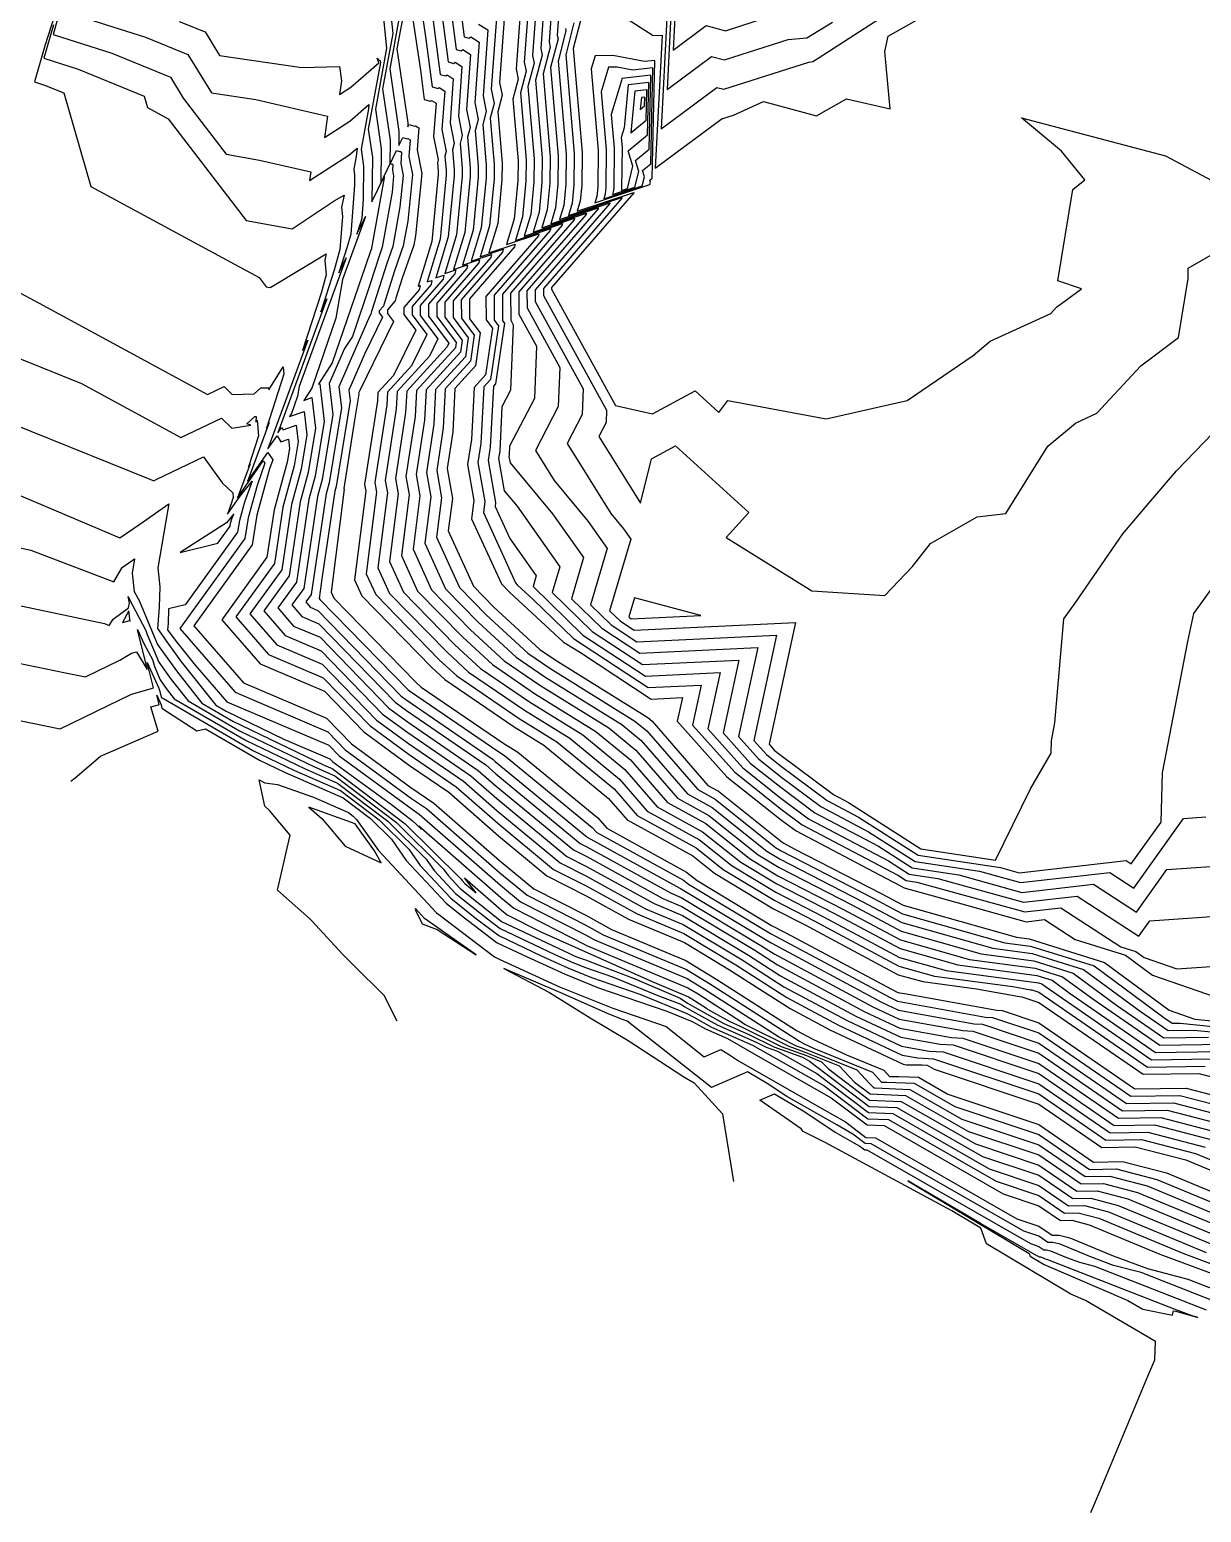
# Model space of a CAD drawing. Header units: millimetres. Extents: x 1157528 to 1158127, y 1280646 to 1281429.
# Drawn here: x 1157599.9 to 1157676.3, y 1280747.1 to 1280843.8 of the extents above; entities that cross this region are included whole.
import ezdxf

# ---------------------------------------------------------------- set-up
doc = ezdxf.new("R2010")
doc.units = ezdxf.units.MM
doc.layers.add('OCTUBRE', color=31, linetype='Continuous')

msp = doc.modelspace()

# ---------------------------------------------------------------- linework, layer by layer
at = {"layer": 'OCTUBRE', "flags": 128}
for points, elevation in [([(1157603.709, 1280851.636), (1157600.869, 1280842.79), (1157600.193, 1280840.439), (1157600.852, 1280840.23), (1157602.111, 1280839.717), (1157603.863, 1280833.615), (1157614.837, 1280827.676), (1157615.3, 1280827.073), (1157615.573, 1280827.023), (1157615.821, 1280827.188), (1157619.222, 1280829.212), (1157619.141, 1280828.802), (1157619.226, 1280827.847), (1157618.883, 1280826.65), (1157617.682, 1280822.909), (1157618.015, 1280823.589), (1157615.412, 1280816.49), (1157616.013, 1280817.354), (1157616.268, 1280816.964), (1157616.756, 1280817.131), (1157616.827, 1280816.516), (1157616.682, 1280815.623), (1157615.821, 1280812.518), (1157615.356, 1280809.428), (1157612.411, 1280805.347), (1157614.914, 1280802.469), (1157619.104, 1280800.679), (1157621.681, 1280798.03), (1157624.663, 1280795.843), (1157627.211, 1280794.093), (1157630.45, 1280791.26), (1157633.624, 1280788.639), (1157636.177, 1280787.34), (1157638.949, 1280785.815), (1157642.593, 1280784.288), (1157645.533, 1280782.517), (1157649.483, 1280779.982), (1157652.081, 1280778.59), (1157656.855, 1280776.358), (1157657.074, 1280776.318), (1157657.394, 1280776.3), (1157658.108, 1280776.302), (1157658.419, 1280776.289), (1157658.885, 1280776.023), (1157665.711, 1280773.751), (1157669.819, 1280770.921), (1157672.005, 1280770.957), (1157675.295, 1280770.1), (1157688.778, 1280764.51)], 464.5), ([(1157627.195, 1280851.237), (1157628.217, 1280843.376), (1157628.531, 1280843.292), (1157628.651, 1280843.381), (1157629.203, 1280843.033), (1157628.918, 1280839.086), (1157629.132, 1280837.989), (1157628.938, 1280837.243), (1157629.136, 1280834.933), (1157629.128, 1280834.2), (1157628.8, 1280830.763), (1157628.11, 1280828.473), (1157629.22, 1280828.842), (1157629.174, 1280828.625), (1157626.963, 1280826.076), (1157626.97, 1280825.094), (1157628.096, 1280823.593), (1157627.981, 1280822.802), (1157625.731, 1280820.338), (1157625.631, 1280818.364), (1157625.087, 1280814.826), (1157625.33, 1280813.433), (1157624.887, 1280809.942), (1157626.096, 1280807.296), (1157628.633, 1280804.698), (1157630.833, 1280802.667), (1157633.151, 1280801.088), (1157637.661, 1280798.29), (1157639.421, 1280796.847), (1157642.138, 1280793.704), (1157644.189, 1280792.576), (1157647.403, 1280790.01), (1157648.766, 1280789.188), (1157653.554, 1280786.722), (1157656.736, 1280785.024), (1157661.958, 1280783.549), (1157665.381, 1280783.092), (1157667.948, 1280782.292), (1157670.776, 1280780.208), (1157673.874, 1280778.074), (1157676.782, 1280778.122)], 457), ([(1157634.839, 1280851.013), (1157634.294, 1280843.491), (1157634.343, 1280843.241), (1157633.859, 1280841.382), (1157634.353, 1280835.624), (1157634.333, 1280833.797), (1157634.183, 1280832.231), (1157633.869, 1280831.188), (1157636.969, 1280832.218), (1157636.954, 1280832.149), (1157632.318, 1280826.806), (1157632.326, 1280825.697), (1157634.465, 1280821.812), (1157634.361, 1280819.268), (1157632.864, 1280816.384), (1157634.088, 1280814.426), (1157636.308, 1280811.768), (1157637.558, 1280810.001), (1157636.463, 1280806.331), (1157637.808, 1280805.026), (1157639.496, 1280803.917), (1157648.602, 1280804.348), (1157647.118, 1280797.475), (1157647.94, 1280796.557), (1157648.841, 1280795.839), (1157651.905, 1280793.555), (1157653.956, 1280792.474), (1157657.832, 1280789.988), (1157663.216, 1280789.174), (1157664.431, 1280788.838), (1157671.421, 1280789.63), (1157671.747, 1280789.417), (1157673.687, 1280792.146), (1157673.771, 1280795.36), (1157675.424, 1280803.933), (1157675.824, 1280805.76), (1157678.252, 1280809.13)], 452), ([(1157622.889, 1280849.964), (1157623.563, 1280843.59), (1157622.898, 1280839.978), (1157623.39, 1280836.634), (1157623.374, 1280835.055), (1157623.806, 1280835.954), (1157624.007, 1280835.9), (1157624.03, 1280835.916), (1157624.132, 1280835.852), (1157624.079, 1280835.121), (1157624.232, 1280834.338), (1157624.025, 1280832.289), (1157623.563, 1280829.696), (1157623.175, 1280828.591), (1157622.174, 1280825.463), (1157622.172, 1280825.453), (1157622.143, 1280825.42), (1157622.143, 1280825.407), (1157622.165, 1280825.378), (1157622.043, 1280825.127), (1157620.054, 1280820.548), (1157620.212, 1280819.176), (1157619.419, 1280814.275), (1157619.223, 1280813.568), (1157618.232, 1280806.987), (1157617.887, 1280806.509), (1157618.181, 1280806.172), (1157618.671, 1280805.962), (1157624.12, 1280800.36), (1157624.422, 1280800.139), (1157630.112, 1280796.232), (1157630.252, 1280796.109), (1157636.222, 1280791.179), (1157636.236, 1280791.173), (1157642.285, 1280787.845), (1157642.338, 1280787.823), (1157647.995, 1280784.417), (1157648.239, 1280784.26), (1157655.45, 1280780.395), (1157656.548, 1280779.882), (1157661.494, 1280778.983), (1157662.038, 1280778.952), (1157665.711, 1280777.729), (1157671.441, 1280773.782), (1157674.49, 1280773.832), (1157679.079, 1280772.637)], 461.5), ([(1157634.275, 1280850.215), (1157633.756, 1280843.05), (1157633.822, 1280842.715), (1157633.367, 1280840.968), (1157633.831, 1280835.555), (1157633.812, 1280833.837), (1157633.645, 1280832.084), (1157633.293, 1280830.916), (1157636.194, 1280831.88), (1157636.176, 1280831.797), (1157631.782, 1280826.733), (1157631.793, 1280825.292), (1157632.942, 1280823.206), (1157632.803, 1280819.793), (1157631.182, 1280816.67), (1157631.153, 1280816.1), (1157631.139, 1280816.006), (1157631.212, 1280815.587), (1157633.99, 1280812.262), (1157636.013, 1280809.402), (1157635.214, 1280806.723), (1157637.195, 1280804.801), (1157639.68, 1280803.167), (1157647.373, 1280803.532), (1157646.12, 1280797.725), (1157647.425, 1280796.267), (1157648.858, 1280795.127), (1157651.499, 1280793.157), (1157654.607, 1280791.52), (1157657.639, 1280789.576), (1157661.851, 1280788.938), (1157664.522, 1280788.2), (1157670.355, 1280788.861), (1157671.913, 1280787.843), (1157675.144, 1280792.387), (1157676.598, 1280792.491)], 452.5), ([(1157626.828, 1280849.233), (1157627.696, 1280842.56), (1157628.029, 1280842.47), (1157628.137, 1280842.552), (1157628.64, 1280842.236), (1157628.38, 1280838.645), (1157628.611, 1280837.464), (1157628.446, 1280836.829), (1157628.615, 1280834.864), (1157628.608, 1280834.24), (1157628.262, 1280830.616), (1157627.534, 1280828.201), (1157628.445, 1280828.504), (1157628.396, 1280828.272), (1157626.427, 1280826.004), (1157626.434, 1280825.129), (1157627.704, 1280823.436), (1157627.654, 1280823.098), (1157625.103, 1280820.304), (1157625.017, 1280818.615), (1157624.415, 1280814.695), (1157624.624, 1280813.495), (1157624.122, 1280809.542), (1157625.184, 1280807.219), (1157628.124, 1280804.209), (1157630.06, 1280802.421), (1157632.818, 1280800.543), (1157636.811, 1280798.066), (1157639.066, 1280796.216), (1157641.48, 1280793.424), (1157643.981, 1280792.049), (1157646.834, 1280789.77), (1157648.695, 1280788.648), (1157652.927, 1280786.469), (1157656.697, 1280784.457), (1157661.195, 1280783.186), (1157665.481, 1280782.614), (1157667.265, 1280782.058), (1157669.23, 1280780.61), (1157673.603, 1280777.597), (1157677.709, 1280777.665)], 457.5), ([(1157633.711, 1280849.417), (1157633.219, 1280842.61), (1157633.301, 1280842.19), (1157632.875, 1280840.554), (1157633.31, 1280835.486), (1157633.292, 1280833.878), (1157633.107, 1280831.937), (1157632.717, 1280830.645), (1157635.419, 1280831.543), (1157635.398, 1280831.445), (1157631.247, 1280826.66), (1157631.26, 1280824.887), (1157631.419, 1280824.599), (1157631.244, 1280820.318), (1157630.685, 1280819.242), (1157630.539, 1280816.351), (1157630.466, 1280815.875), (1157630.836, 1280813.756), (1157631.672, 1280812.756), (1157634.469, 1280808.802), (1157633.965, 1280807.115), (1157636.582, 1280804.575), (1157639.865, 1280802.418), (1157646.144, 1280802.716), (1157645.121, 1280797.976), (1157646.91, 1280795.978), (1157648.874, 1280794.415), (1157651.094, 1280792.759), (1157655.258, 1280790.566), (1157657.446, 1280789.163), (1157660.485, 1280788.703), (1157664.613, 1280787.563), (1157669.289, 1280788.092), (1157672.079, 1280786.269), (1157674.053, 1280789.045), (1157677.573, 1280789.297)], 453), ([(1157633.148, 1280848.619), (1157632.681, 1280842.169), (1157632.78, 1280841.665), (1157632.383, 1280840.14), (1157632.788, 1280835.417), (1157632.771, 1280833.918), (1157632.568, 1280831.79), (1157632.141, 1280830.373), (1157634.644, 1280831.205), (1157634.62, 1280831.092), (1157630.711, 1280826.587), (1157630.724, 1280824.851), (1157630.845, 1280824.69), (1157630.269, 1280820.734), (1157630.126, 1280820.578), (1157629.926, 1280816.603), (1157629.794, 1280815.744), (1157630.273, 1280813.003), (1157630.239, 1280812.74), (1157631.197, 1280810.644), (1157632.924, 1280808.203), (1157632.717, 1280807.507), (1157635.969, 1280804.35), (1157640.05, 1280801.669), (1157644.915, 1280801.899), (1157644.122, 1280798.227), (1157646.395, 1280795.688), (1157648.89, 1280793.702), (1157650.688, 1280792.361), (1157655.91, 1280789.612), (1157657.253, 1280788.75), (1157659.12, 1280788.468), (1157664.704, 1280786.925), (1157668.223, 1280787.323), (1157672.245, 1280784.695), (1157672.962, 1280785.703), (1157678.547, 1280786.102)], 453.5), ([(1157626.462, 1280847.228), (1157627.175, 1280841.743), (1157627.526, 1280841.649), (1157627.624, 1280841.722), (1157628.076, 1280841.438), (1157627.842, 1280838.205), (1157628.09, 1280836.938), (1157627.954, 1280836.415), (1157628.093, 1280834.795), (1157628.087, 1280834.281), (1157627.723, 1280830.469), (1157626.958, 1280827.93), (1157627.67, 1280828.167), (1157627.618, 1280827.92), (1157625.892, 1280825.931), (1157625.898, 1280825.164), (1157627.228, 1280823.391), (1157627.116, 1280823.162), (1157624.475, 1280820.27), (1157624.404, 1280818.867), (1157623.743, 1280814.564), (1157623.918, 1280813.556), (1157623.358, 1280809.143), (1157624.272, 1280807.142), (1157627.615, 1280803.719), (1157629.286, 1280802.176), (1157632.485, 1280799.998), (1157635.961, 1280797.841), (1157638.711, 1280795.586), (1157640.822, 1280793.144), (1157643.773, 1280791.521), (1157646.265, 1280789.531), (1157648.624, 1280788.108), (1157652.299, 1280786.216), (1157656.658, 1280783.889), (1157660.431, 1280782.824), (1157665.582, 1280782.135), (1157666.582, 1280781.824), (1157667.684, 1280781.012), (1157673.333, 1280777.12), (1157677.389, 1280777.187)], 458), ([(1157632.021, 1280847.023), (1157631.606, 1280841.288), (1157631.738, 1280840.615), (1157631.399, 1280839.312), (1157631.745, 1280835.279), (1157631.73, 1280833.999), (1157631.492, 1280831.497), (1157630.989, 1280829.83), (1157633.094, 1280830.53), (1157633.064, 1280830.387), (1157629.64, 1280826.441), (1157629.652, 1280824.921), (1157630.06, 1280824.377), (1157629.615, 1280821.325), (1157628.87, 1280820.509), (1157628.699, 1280817.106), (1157628.449, 1280815.481), (1157628.861, 1280813.126), (1157628.71, 1280811.941), (1157630.656, 1280807.682), (1157631.179, 1280807.146), (1157634.7, 1280803.895), (1157634.817, 1280803.815), (1157635.806, 1280803.202), (1157640.419, 1280800.17), (1157642.457, 1280800.267), (1157642.125, 1280798.728), (1157645.366, 1280795.109), (1157648.922, 1280792.278), (1157649.877, 1280791.566), (1157655.726, 1280788.486), (1157656.69, 1280787.99), (1157656.93, 1280787.861), (1157659.21, 1280787.218), (1157664.886, 1280785.649), (1157666.09, 1280785.786), (1157668.08, 1280784.486), (1157671.363, 1280783.463), (1157673.123, 1280782.166), (1157680.233, 1280779.694)], 454.5), ([(1157632.584, 1280847.821), (1157632.143, 1280841.729), (1157632.259, 1280841.14), (1157631.891, 1280839.726), (1157632.266, 1280835.348), (1157632.251, 1280833.958), (1157632.03, 1280831.644), (1157631.565, 1280830.102), (1157633.869, 1280830.867), (1157633.842, 1280830.74), (1157630.176, 1280826.514), (1157630.188, 1280824.886), (1157630.452, 1280824.534), (1157629.942, 1280821.03), (1157629.498, 1280820.544), (1157629.312, 1280816.854), (1157629.121, 1280815.612), (1157629.567, 1280813.065), (1157629.475, 1280812.34), (1157631.568, 1280807.759), (1157631.688, 1280807.636), (1157632.725, 1280806.678), (1157635.356, 1280804.125), (1157640.234, 1280800.92), (1157643.686, 1280801.083), (1157643.124, 1280798.478), (1157645.88, 1280795.398), (1157648.906, 1280792.99), (1157650.283, 1280791.963), (1157656.561, 1280788.658), (1157657.06, 1280788.337), (1157657.754, 1280788.232), (1157664.795, 1280786.287), (1157667.156, 1280786.555), (1157671.059, 1280784.005), (1157672.046, 1280783.697), (1157672.575, 1280783.307), (1157674.713, 1280782.564), (1157679.522, 1280782.908)], 454), ([(1157625.241, 1280846.533), (1157625.729, 1280843.219), (1157626.133, 1280840.111), (1157626.521, 1280840.006), (1157626.597, 1280840.063), (1157626.949, 1280839.842), (1157626.767, 1280837.324), (1157627.048, 1280835.888), (1157626.97, 1280835.587), (1157627.05, 1280834.657), (1157627.046, 1280834.361), (1157626.647, 1280830.175), (1157625.806, 1280827.387), (1157626.12, 1280827.491), (1157626.062, 1280827.215), (1157624.821, 1280825.785), (1157624.825, 1280825.233), (1157625.781, 1280823.958), (1157624.785, 1280821.916), (1157623.219, 1280820.202), (1157623.177, 1280819.37), (1157622.398, 1280814.301), (1157622.506, 1280813.679), (1157621.828, 1280808.343), (1157622.448, 1280806.987), (1157626.597, 1280802.74), (1157627.739, 1280801.685), (1157631.818, 1280798.907), (1157634.261, 1280797.392), (1157638.001, 1280794.325), (1157639.506, 1280792.584), (1157643.356, 1280790.466), (1157645.128, 1280789.052), (1157648.483, 1280787.028), (1157651.045, 1280785.709), (1157656.581, 1280782.754), (1157658.905, 1280782.098), (1157664.007, 1280781.416), (1157665.178, 1280781.203), (1157665.246, 1280781.2), (1157665.711, 1280781.045), (1157672.793, 1280776.167), (1157676.561, 1280776.229)], 459), ([(1157641.446, 1280844.602), (1157641.072, 1280837.381), (1157644.703, 1280840.078), (1157645.151, 1280839.959), (1157650.703, 1280841.737), (1157650.965, 1280841.763), (1157651.322, 1280841.979), (1157658.735, 1280846.784)], 449), ([(1157642.069, 1280846.81), (1157641.846, 1280842.514), (1157644.007, 1280844.118), (1157645.271, 1280843.781), (1157648.004, 1280844.656)], 448), ([(1157601.976, 1280845.531), (1157601.399, 1280843.526), (1157605.242, 1280842.309), (1157609.052, 1280840.757), (1157609.897, 1280839.383), (1157612.697, 1280835.73), (1157614.877, 1280835.33), (1157618.211, 1280834.561), (1157618.134, 1280834.003), (1157620.705, 1280835.662), (1157621.242, 1280836.126), (1157621.179, 1280835.576), (1157621.024, 1280834.735), (1157621.076, 1280834.384), (1157621.069, 1280833.701), (1157620.827, 1280830.514), (1157620.587, 1280829.675), (1157620.04, 1280827.973), (1157620.525, 1280828.964), (1157617.446, 1280820.567), (1157617.341, 1280819.938), (1157616.951, 1280818.809), (1157616.823, 1280818.61), (1157617.779, 1280818.936), (1157617.955, 1280817.403), (1157617.594, 1280815.174), (1157616.955, 1280812.868), (1157616.315, 1280808.614), (1157614.237, 1280805.735), (1157616.003, 1280803.703), (1157618.96, 1280802.44), (1157622.494, 1280798.807), (1157624.583, 1280797.275), (1157628.178, 1280794.806), (1157630.384, 1280792.876), (1157634.49, 1280789.486), (1157636.197, 1280788.618), (1157640.061, 1280786.492), (1157642.508, 1280785.466), (1157646.354, 1280783.15), (1157649.068, 1280781.408), (1157653.204, 1280779.192), (1157656.752, 1280777.533), (1157658.547, 1280777.207), (1157659.472, 1280777.153), (1157665.711, 1280775.077), (1157670.36, 1280771.875), (1157672.833, 1280771.915), (1157676.557, 1280770.945)], 463.5), ([(1157602.002, 1280845.07), (1157607.437, 1280843.348), (1157610.183, 1280842.23), (1157611.726, 1280839.72), (1157614.63, 1280839.291), (1157619.302, 1280838.214), (1157619.11, 1280836.811), (1157620.77, 1280837.881), (1157622.009, 1280838.954), (1157621.979, 1280838.685), (1157621.493, 1280836.045), (1157621.654, 1280834.947), (1157621.632, 1280832.803), (1157621.535, 1280831.524), (1157621.438, 1280831.188), (1157621.219, 1280830.505), (1157621.78, 1280831.652), (1157620.275, 1280827.547), (1157619.853, 1280825.014), (1157618.282, 1280820.463), (1157617.767, 1280819.66), (1157618.29, 1280819.838), (1157618.519, 1280817.846), (1157618.05, 1280814.949), (1157617.522, 1280813.043), (1157616.794, 1280808.207), (1157615.149, 1280805.928), (1157616.548, 1280804.321), (1157618.888, 1280803.321), (1157622.901, 1280799.195), (1157624.543, 1280797.991), (1157628.661, 1280795.163), (1157630.351, 1280793.684), (1157634.923, 1280789.909), (1157636.207, 1280789.256), (1157640.617, 1280786.83), (1157642.465, 1280786.055), (1157646.764, 1280783.467), (1157648.861, 1280782.121), (1157653.765, 1280779.492), (1157656.701, 1280778.12), (1157659.284, 1280777.651), (1157660.114, 1280777.603), (1157665.711, 1280775.74), (1157670.63, 1280772.351), (1157673.248, 1280772.395), (1157677.187, 1280771.368)], 463), ([(1157622.819, 1280845.898), (1157623.163, 1280842.648), (1157622.43, 1280838.667), (1157622.812, 1280836.072), (1157622.788, 1280833.83), (1157623.402, 1280835.106), (1157623.505, 1280835.078), (1157623.516, 1280835.087), (1157623.568, 1280835.054), (1157623.541, 1280834.681), (1157623.62, 1280834.281), (1157623.514, 1280833.234), (1157622.875, 1280829.647), (1157622.672, 1280829.069), (1157622.097, 1280827.274), (1157620.93, 1280823.837), (1157620.407, 1280823.047), (1157619.414, 1280820.761), (1157619.648, 1280818.733), (1157618.963, 1280814.5), (1157618.656, 1280813.393), (1157617.753, 1280807.394), (1157616.975, 1280806.315), (1157617.636, 1280805.555), (1157618.744, 1280805.082), (1157623.714, 1280799.972), (1157624.462, 1280799.423), (1157629.628, 1280795.876), (1157630.285, 1280795.301), (1157635.789, 1280790.756), (1157636.226, 1280790.534), (1157641.729, 1280787.507), (1157642.38, 1280787.234), (1157647.584, 1280784.1), (1157648.446, 1280783.547), (1157654.888, 1280780.094), (1157656.599, 1280779.294), (1157660.757, 1280778.539), (1157661.397, 1280778.502), (1157665.711, 1280777.066), (1157671.171, 1280773.305), (1157674.076, 1280773.353), (1157678.449, 1280772.214)], 462), ([(1157624.364, 1280845.473), (1157623.836, 1280842.6), (1157624.548, 1280837.759), (1157624.545, 1280837.505), (1157624.615, 1280837.649), (1157625.013, 1280837.542), (1157625.056, 1280837.575), (1157625.259, 1280837.448), (1157625.154, 1280836.002), (1157625.457, 1280834.453), (1157625.048, 1280830.399), (1157624.94, 1280829.794), (1157624.181, 1280827.636), (1157623.766, 1280826.337), (1157623.728, 1280826.158), (1157623.214, 1280825.566), (1157623.216, 1280825.337), (1157623.612, 1280824.81), (1157621.418, 1280820.314), (1157621.334, 1280820.121), (1157621.34, 1280820.063), (1157621.068, 1280818.38), (1157620.381, 1280813.908), (1157620.388, 1280813.864), (1157619.535, 1280807.144), (1157619.712, 1280806.756), (1157625.069, 1280801.271), (1157625.419, 1280800.948), (1157630.819, 1280797.271), (1157631.712, 1280796.717), (1157636.935, 1280792.434), (1157637.531, 1280791.744), (1157642.732, 1280788.884), (1157643.421, 1280788.333), (1157648.27, 1280785.408), (1157649.163, 1280784.948), (1157656.464, 1280781.052), (1157656.615, 1280781.009), (1157656.946, 1280780.965), (1157662.967, 1280779.871), (1157663.322, 1280779.851), (1157665.711, 1280779.056), (1157671.982, 1280774.736), (1157675.318, 1280774.791), (1157680.341, 1280773.483)], 460.5), ([(1157624.773, 1280845.222), (1157625.362, 1280841.214), (1157625.612, 1280839.294), (1157626.018, 1280839.185), (1157626.083, 1280839.234), (1157626.386, 1280839.044), (1157626.229, 1280836.883), (1157626.527, 1280835.363), (1157626.478, 1280835.174), (1157626.528, 1280834.587), (1157626.526, 1280834.402), (1157626.108, 1280830.028), (1157625.23, 1280827.115), (1157625.345, 1280827.154), (1157625.284, 1280826.862), (1157624.285, 1280825.712), (1157624.289, 1280825.268), (1157625.058, 1280824.242), (1157623.619, 1280821.293), (1157622.591, 1280820.167), (1157622.563, 1280819.621), (1157621.725, 1280814.17), (1157621.8, 1280813.741), (1157621.064, 1280807.944), (1157621.536, 1280806.91), (1157626.087, 1280802.25), (1157626.966, 1280801.439), (1157631.485, 1280798.362), (1157633.411, 1280797.167), (1157637.645, 1280793.695), (1157638.848, 1280792.304), (1157643.148, 1280789.939), (1157644.559, 1280788.812), (1157648.412, 1280786.488), (1157650.418, 1280785.455), (1157656.542, 1280782.187), (1157658.141, 1280781.735), (1157661.653, 1280781.266), (1157664.441, 1280780.759), (1157664.605, 1280780.75), (1157665.711, 1280780.382), (1157672.522, 1280775.69), (1157676.146, 1280775.749), (1157681.602, 1280774.328)], 459.5), ([(1157626.095, 1280845.224), (1157626.654, 1280840.927), (1157627.023, 1280840.828), (1157627.11, 1280840.893), (1157627.513, 1280840.64), (1157627.305, 1280837.764), (1157627.569, 1280836.413), (1157627.462, 1280836.001), (1157627.571, 1280834.726), (1157627.567, 1280834.321), (1157627.185, 1280830.322), (1157626.382, 1280827.658), (1157626.895, 1280827.829), (1157626.84, 1280827.567), (1157625.356, 1280825.858), (1157625.361, 1280825.199), (1157626.505, 1280823.674), (1157625.95, 1280822.539), (1157623.847, 1280820.236), (1157623.79, 1280819.118), (1157623.07, 1280814.433), (1157623.212, 1280813.618), (1157622.593, 1280808.743), (1157623.36, 1280807.065), (1157627.106, 1280803.23), (1157628.513, 1280801.93), (1157632.152, 1280799.453), (1157635.111, 1280797.616), (1157638.356, 1280794.956), (1157640.164, 1280792.864), (1157643.564, 1280790.994), (1157645.697, 1280789.291), (1157648.553, 1280787.568), (1157651.672, 1280785.962), (1157656.619, 1280783.322), (1157659.668, 1280782.461), (1157665.683, 1280781.657), (1157665.9, 1280781.59), (1157666.138, 1280781.414), (1157673.063, 1280776.643), (1157676.975, 1280776.708)], 458.5), ([(1157630.894, 1280845.427), (1157630.531, 1280840.407), (1157630.695, 1280839.564), (1157630.415, 1280838.484), (1157630.701, 1280835.14), (1157630.689, 1280834.079), (1157630.415, 1280831.203), (1157629.837, 1280829.287), (1157631.545, 1280829.855), (1157631.508, 1280829.682), (1157628.569, 1280826.295), (1157628.579, 1280824.99), (1157629.274, 1280824.063), (1157628.962, 1280821.916), (1157627.614, 1280820.441), (1157627.472, 1280817.609), (1157627.104, 1280815.219), (1157627.449, 1280813.249), (1157627.181, 1280811.141), (1157628.832, 1280807.528), (1157630.161, 1280806.167), (1157633.153, 1280803.404), (1157634.151, 1280802.724), (1157640.211, 1280798.965), (1157640.487, 1280798.738), (1157644.113, 1280794.544), (1157644.813, 1280794.159), (1157648.405, 1280791.291), (1157648.955, 1280790.853), (1157649.066, 1280790.77), (1157649.748, 1280790.411), (1157655.436, 1280787.483), (1157656.852, 1280786.727), (1157664.248, 1280784.638), (1157665.078, 1280784.527), (1157669.997, 1280782.995), (1157674.217, 1280779.885), (1157675.9, 1280779.299), (1157679.655, 1280778.916)], 455.5), ([(1157638.006, 1280845.089), (1157640.557, 1280843.464), (1157641.135, 1280843.498), (1157640.685, 1280834.815), (1157645.052, 1280838.058), (1157645.091, 1280838.047), (1157645.782, 1280838.269), (1157647.746, 1280839.168), (1157651.202, 1280838.217), (1157653.168, 1280839.326), (1157656.016, 1280838.68), (1157655.659, 1280842.412), (1157655.88, 1280843.412), (1157658.773, 1280845.059)], 449.5), ([(1157641.758, 1280845.706), (1157641.459, 1280839.947), (1157644.355, 1280842.098), (1157645.211, 1280841.87), (1157649.353, 1280843.197), (1157650.581, 1280843.319), (1157652.248, 1280844.329)], 448.5), ([(1157601.423, 1280844.16), (1157600.796, 1280841.983), (1157603.047, 1280841.27), (1157607.347, 1280839.518), (1157607.562, 1280838.769), (1157608.91, 1280838.039), (1157613.998, 1280831.402), (1157617.004, 1280830.849), (1157619.733, 1280832.672), (1157620.382, 1280833.058), (1157620.227, 1280832.274), (1157620.282, 1280831.656), (1157620.119, 1280829.504), (1157619.735, 1280828.162), (1157618.861, 1280825.441), (1157619.27, 1280826.277), (1157616.071, 1280817.552), (1157616.312, 1280817.898), (1157616.414, 1280817.742), (1157617.268, 1280818.033), (1157617.391, 1280816.96), (1157617.138, 1280815.398), (1157616.388, 1280812.693), (1157615.836, 1280809.021), (1157613.324, 1280805.541), (1157615.459, 1280803.086), (1157619.032, 1280801.56), (1157622.088, 1280798.418), (1157624.623, 1280796.559), (1157627.695, 1280794.45), (1157630.417, 1280792.068), (1157634.057, 1280789.062), (1157636.187, 1280787.979), (1157639.505, 1280786.154), (1157642.55, 1280784.877), (1157645.943, 1280782.834), (1157649.275, 1280780.695), (1157652.642, 1280778.891), (1157656.804, 1280776.945), (1157657.811, 1280776.763), (1157658.83, 1280776.704), (1157665.711, 1280774.414), (1157670.09, 1280771.398), (1157672.419, 1280771.436), (1157675.926, 1280770.523), (1157689.326, 1280764.968)], 464), ([(1157609.632, 1280844.388), (1157611.314, 1280843.703), (1157612.258, 1280842.166), (1157617.625, 1280841.373), (1157620.095, 1280841.448), (1157620.209, 1280840.512), (1157620.087, 1280839.619), (1157620.834, 1280840.101), (1157622.66, 1280841.681), (1157622.55, 1280841.991), (1157622.742, 1280841.797), (1157622.749, 1280841.832), (1157622.762, 1280841.707), (1157621.961, 1280837.356), (1157622.233, 1280835.509), (1157622.202, 1280832.605), (1157622.998, 1280834.258), (1157623.002, 1280834.257), (1157623.003, 1280834.257), (1157623.005, 1280834.256), (1157623.004, 1280834.24), (1157623.007, 1280834.224), (1157623.003, 1280834.179), (1157622.186, 1280829.598), (1157622.168, 1280829.546), (1157622.117, 1280829.386), (1157621.814, 1280828.495), (1157619.613, 1280822.117), (1157618.711, 1280820.71), (1157618.802, 1280820.74), (1157619.084, 1280818.29), (1157618.507, 1280814.724), (1157618.089, 1280813.218), (1157617.274, 1280807.801), (1157616.062, 1280806.122), (1157617.092, 1280804.938), (1157618.816, 1280804.201), (1157623.307, 1280799.584), (1157624.503, 1280798.707), (1157629.145, 1280795.519), (1157630.318, 1280794.493), (1157635.356, 1280790.333), (1157636.216, 1280789.895), (1157641.173, 1280787.169), (1157642.423, 1280786.645), (1157647.174, 1280783.783), (1157648.654, 1280782.834), (1157654.327, 1280779.793), (1157656.65, 1280778.707), (1157660.021, 1280778.095), (1157660.755, 1280778.052), (1157665.711, 1280776.403), (1157670.901, 1280772.828), (1157673.662, 1280772.874), (1157677.818, 1280771.791)], 462.5), ([(1157623.964, 1280844.532), (1157623.367, 1280841.289), (1157623.969, 1280837.197), (1157623.959, 1280836.28), (1157624.211, 1280836.802), (1157624.51, 1280836.721), (1157624.543, 1280836.746), (1157624.695, 1280836.65), (1157624.617, 1280835.562), (1157624.845, 1280834.395), (1157624.537, 1280831.344), (1157624.252, 1280829.745), (1157623.678, 1280828.114), (1157622.97, 1280825.9), (1157622.95, 1280825.805), (1157622.679, 1280825.493), (1157622.68, 1280825.372), (1157622.889, 1280825.094), (1157621.73, 1280822.72), (1157620.694, 1280820.334), (1157620.776, 1280819.62), (1157619.875, 1280814.051), (1157619.789, 1280813.743), (1157618.952, 1280808.174), (1157618.77, 1280806.745), (1157618.8, 1280806.679), (1157624.56, 1280800.782), (1157624.646, 1280800.703), (1157630.486, 1280796.726), (1157630.862, 1280796.493), (1157636.58, 1280791.803), (1157636.873, 1280791.464), (1157642.524, 1280788.356), (1157642.853, 1280788.093), (1157648.2, 1280784.868), (1157648.536, 1280784.695), (1157651.748, 1280782.981), (1157656.011, 1280780.696), (1157656.497, 1280780.469), (1157662.231, 1280779.427), (1157662.68, 1280779.401), (1157665.711, 1280778.392), (1157671.711, 1280774.259), (1157674.904, 1280774.312), (1157679.71, 1280773.06)], 461), ([(1157629.164, 1280844.21), (1157629.767, 1280843.831), (1157629.455, 1280839.526), (1157629.653, 1280838.514), (1157629.43, 1280837.657), (1157629.658, 1280835.002), (1157629.649, 1280834.16), (1157629.338, 1280830.909), (1157628.685, 1280828.744), (1157629.995, 1280829.179), (1157629.952, 1280828.977), (1157627.498, 1280826.149), (1157627.507, 1280825.06), (1157628.489, 1280823.75), (1157628.308, 1280822.507), (1157626.359, 1280820.373), (1157626.245, 1280818.112), (1157625.76, 1280814.957), (1157626.036, 1280813.372), (1157625.651, 1280810.342), (1157627.008, 1280807.373), (1157629.142, 1280805.188), (1157631.607, 1280802.912), (1157633.485, 1280801.634), (1157638.511, 1280798.515), (1157639.776, 1280797.477), (1157642.797, 1280793.984), (1157644.397, 1280793.104), (1157647.972, 1280790.249), (1157648.836, 1280789.728), (1157654.181, 1280786.976), (1157656.775, 1280785.592), (1157662.722, 1280783.912), (1157665.28, 1280783.57), (1157668.631, 1280782.526), (1157672.322, 1280779.806), (1157674.144, 1280778.551), (1157675.854, 1280778.579), (1157678.731, 1280778.285)], 456.5), ([(1157630.33, 1280844.629), (1157629.993, 1280839.967), (1157630.174, 1280839.039), (1157629.922, 1280838.071), (1157630.18, 1280835.071), (1157630.169, 1280834.12), (1157629.877, 1280831.056), (1157629.261, 1280829.016), (1157630.77, 1280829.517), (1157630.73, 1280829.33), (1157628.034, 1280826.222), (1157628.043, 1280825.025), (1157628.882, 1280823.907), (1157628.635, 1280822.212), (1157626.986, 1280820.407), (1157626.858, 1280817.86), (1157626.432, 1280815.088), (1157626.743, 1280813.31), (1157626.416, 1280810.742), (1157627.92, 1280807.45), (1157629.652, 1280805.678), (1157632.38, 1280803.158), (1157633.818, 1280802.179), (1157639.361, 1280798.74), (1157640.132, 1280798.108), (1157643.455, 1280794.264), (1157644.605, 1280793.632), (1157648.54, 1280790.489), (1157648.907, 1280790.268), (1157654.808, 1280787.229), (1157656.814, 1280786.159), (1157663.485, 1280784.275), (1157665.179, 1280784.049), (1157669.314, 1280782.761), (1157673.868, 1280779.404), (1157674.414, 1280779.028), (1157674.927, 1280779.036), (1157679.193, 1280778.601)], 456), ([(1157635.385, 1280844.291), (1157634.844, 1280842.209), (1157635.396, 1280835.762), (1157635.374, 1280833.717), (1157635.26, 1280832.525), (1157635.02, 1280831.731), (1157638.518, 1280832.893), (1157638.51, 1280832.854), (1157633.389, 1280826.952), (1157633.392, 1280826.508), (1157637.511, 1280819.025), (1157637.478, 1280818.217), (1157637.003, 1280817.302), (1157639.725, 1280812.945), (1157640.445, 1280815.854), (1157642.007, 1280816.696), (1157646.784, 1280812.341), (1157645.308, 1280810.723), (1157650.894, 1280807.234), (1157655.675, 1280806.929), (1157657.464, 1280808.817), (1157658.653, 1280810.33), (1157661.684, 1280812.062), (1157663.556, 1280812.289), (1157666.309, 1280816.666), (1157668.105, 1280818.179), (1157669.503, 1280818.822), (1157672.359, 1280821.922), (1157674.835, 1280823.758), (1157675.453, 1280827.613), (1157675.46, 1280828.295), (1157682.076, 1280832.072)], 451), ([(1157635.874, 1280844.692), (1157635.336, 1280842.623), (1157635.918, 1280835.832), (1157635.894, 1280833.676), (1157635.798, 1280832.671), (1157635.596, 1280832.002), (1157639.293, 1280833.231), (1157639.288, 1280833.207), (1157633.924, 1280827.025), (1157633.925, 1280826.913), (1157638.101, 1280819.328), (1157640.51, 1280818.784), (1157643.281, 1280820.276), (1157644.831, 1280818.864), (1157645.432, 1280819.654), (1157651.844, 1280818.453), (1157657.13, 1280819.662), (1157661.438, 1280822.586), (1157662.547, 1280823.52), (1157666.486, 1280825.333), (1157666.855, 1280825.733), (1157668.492, 1280826.947), (1157666.962, 1280827.458), (1157667.927, 1280833.422), (1157668.709, 1280834.057), (1157667.193, 1280835.921), (1157664.583, 1280838.096), (1157673.977, 1280835.614), (1157677.981, 1280833.489)], 450.5), ([(1157634.832, 1280843.931), (1157634.864, 1280843.766), (1157634.352, 1280841.795), (1157634.875, 1280835.693), (1157634.853, 1280833.757), (1157634.722, 1280832.378), (1157634.445, 1280831.459), (1157637.744, 1280832.555), (1157637.732, 1280832.502), (1157632.853, 1280826.879), (1157632.859, 1280826.103), (1157635.988, 1280820.418), (1157635.92, 1280818.742), (1157634.934, 1280816.843), (1157637.78, 1280812.287), (1157638.626, 1280811.274), (1157639.103, 1280810.601), (1157637.711, 1280805.939), (1157638.421, 1280805.251), (1157639.311, 1280804.666), (1157649.831, 1280805.164), (1157648.117, 1280797.224), (1157648.455, 1280796.847), (1157648.825, 1280796.552), (1157652.31, 1280793.952), (1157653.305, 1280793.428), (1157658.025, 1280790.401), (1157662.887, 1280789.665), (1157665.159, 1280794.306), (1157666.515, 1280796.641), (1157666.536, 1280797.456), (1157666.761, 1280798.622), (1157667.351, 1280805.407), (1157668.119, 1280806.497), (1157671.194, 1280810.946), (1157672.894, 1280812.951), (1157674.687, 1280815.064), (1157677.088, 1280817.551)], 451.5), ([(1157598.941, 1280826.839), (1157600.494, 1280826.008), (1157611.482, 1280820.039), (1157612.573, 1280820.557), (1157613.093, 1280820.052), (1157614.514, 1280820.086), (1157614.952, 1280820.484), (1157615.472, 1280820.469), (1157615.469, 1280820.348), (1157616.199, 1280821.503), (1157616.417, 1280821.847), (1157616.454, 1280821.364), (1157615.324, 1280817.845), (1157615.505, 1280818.214), (1157614.094, 1280814.367), (1157615.416, 1280816.265), (1157615.735, 1280815.777), (1157615.529, 1280815.201), (1157614.688, 1280812.169), (1157614.398, 1280810.242), (1157610.586, 1280804.96), (1157613.826, 1280801.235), (1157619.249, 1280798.918), (1157620.868, 1280797.253), (1157624.744, 1280794.411), (1157626.244, 1280793.381), (1157630.516, 1280789.643), (1157632.758, 1280787.792), (1157636.158, 1280786.063), (1157637.837, 1280785.139), (1157642.678, 1280783.109), (1157644.713, 1280781.884), (1157649.897, 1280778.557), (1157650.958, 1280777.988), (1157653.157, 1280776.96), (1157655.602, 1280775.958), (1157655.977, 1280775.551), (1157656.573, 1280775.552), (1157657.859, 1280775.499), (1157659.783, 1280774.397), (1157665.712, 1280772.424), (1157669.279, 1280769.967), (1157671.177, 1280769.998), (1157674.034, 1280769.254), (1157685.742, 1280764.4)], 465.5), ([(1157598.078, 1280822.84), (1157603.26, 1280820.759), (1157609.742, 1280817.239), (1157612.391, 1280818.496), (1157613.064, 1280817.841), (1157614.299, 1280818.048), (1157614.038, 1280818.138), (1157614.553, 1280818.606), (1157614.649, 1280818.604), (1157614.638, 1280818.236), (1157614.701, 1280818.335), (1157614.72, 1280818.364), (1157614.798, 1280817.345), (1157614.145, 1280815.314), (1157614.249, 1280815.526), (1157613.435, 1280813.305), (1157615.118, 1280815.721), (1157615.226, 1280815.555), (1157614.708, 1280814.11), (1157614.121, 1280811.994), (1157613.918, 1280810.648), (1157609.673, 1280804.767), (1157613.281, 1280800.618), (1157619.321, 1280798.038), (1157620.462, 1280796.865), (1157624.784, 1280793.695), (1157625.761, 1280793.024), (1157630.549, 1280788.835), (1157632.325, 1280787.368), (1157636.148, 1280785.424), (1157637.281, 1280784.801), (1157642.72, 1280782.52), (1157644.302, 1280781.567), (1157650.104, 1280777.844), (1157650.396, 1280777.687), (1157651.002, 1280777.404), (1157654.867, 1280775.82), (1157655.458, 1280775.176), (1157655.805, 1280775.177), (1157657.578, 1280775.104), (1157660.233, 1280773.585), (1157665.712, 1280771.761), (1157669.008, 1280769.49), (1157670.763, 1280769.519), (1157673.403, 1280768.831), (1157684.225, 1280764.345)], 466), ([(1157597.331, 1280818.685), (1157607.712, 1280814.516), (1157607.982, 1280814.402), (1157608.116, 1280814.494), (1157611.22, 1280815.982), (1157612.43, 1280814.28), (1157613.118, 1280813.634), (1157613.141, 1280813.326), (1157612.966, 1280812.782), (1157612.994, 1280812.839), (1157612.776, 1280812.244), (1157613.576, 1280813.392), (1157614.381, 1280814.397), (1157613.887, 1280813.02), (1157613.554, 1280811.819), (1157613.439, 1280811.055), (1157610.028, 1280806.33), (1157608.927, 1280806.061), (1157608.899, 1280805.098), (1157608.866, 1280804.688), (1157609.36, 1280804.012), (1157610.666, 1280802.382), (1157612.737, 1280800.001), (1157619.393, 1280797.158), (1157620.056, 1280796.477), (1157624.824, 1280792.979), (1157625.278, 1280792.668), (1157630.582, 1280788.027), (1157631.892, 1280786.945), (1157636.138, 1280784.785), (1157636.725, 1280784.462), (1157642.763, 1280781.931), (1157643.892, 1280781.251), (1157648.727, 1280778.148), (1157648.778, 1280778.104), (1157649.881, 1280777.559), (1157650.269, 1280777.417), (1157653.834, 1280775.975), (1157654.712, 1280775.05), (1157654.94, 1280774.802), (1157655.037, 1280774.802), (1157657.298, 1280774.71), (1157660.682, 1280772.772), (1157665.712, 1280771.098), (1157668.738, 1280769.013), (1157670.349, 1280769.04), (1157672.773, 1280768.408), (1157682.707, 1280764.29)], 466.5), ([(1157598.726, 1280813.67), (1157605.76, 1280810.702), (1157607.052, 1280811.594), (1157608.946, 1280812.911), (1157608.886, 1280812.533), (1157608.235, 1280808.733), (1157608.356, 1280807.505), (1157608.318, 1280806.16), (1157608.207, 1280804.768), (1157608.941, 1280803.763), (1157609.782, 1280802.588), (1157612.012, 1280799.768), (1157612.688, 1280799.374), (1157616.462, 1280797.56), (1157619.465, 1280796.277), (1157619.649, 1280796.088), (1157623.471, 1280793.285), (1157624.828, 1280792.254), (1157625.432, 1280791.685), (1157625.259, 1280791.904), (1157630.615, 1280787.219), (1157631.46, 1280786.521), (1157636.129, 1280784.146), (1157636.169, 1280784.124), (1157642.805, 1280781.341), (1157643.482, 1280780.934), (1157646.378, 1280779.075), (1157646.512, 1280778.959), (1157649.394, 1280777.535), (1157650.407, 1280777.165), (1157652.688, 1280776.243), (1157653.692, 1280775.185), (1157654.714, 1280774.409), (1157657.018, 1280774.315), (1157661.131, 1280771.959), (1157665.712, 1280770.435), (1157668.468, 1280768.536), (1157669.934, 1280768.561), (1157672.142, 1280767.985), (1157681.189, 1280764.235)], 467), ([(1157596.176, 1280810.7), (1157599.947, 1280809.898), (1157605.357, 1280807.813), (1157605.917, 1280808.759), (1157606.342, 1280809.056), (1157606.713, 1280809.314), (1157606.566, 1280808.387), (1157606.69, 1280807.194), (1157607.034, 1280806.551), (1157607.051, 1280806.488), (1157608.212, 1280803.74), (1157609.447, 1280802.014), (1157611.111, 1280799.91), (1157613.122, 1280798.737), (1157619.094, 1280795.867), (1157619.604, 1280795.643), (1157624.378, 1280792.033), (1157628.011, 1280788.435), (1157628.081, 1280788.335), (1157628.27, 1280788.132), (1157629.011, 1280787.541), (1157628.248, 1280788.51), (1157630.648, 1280786.41), (1157631.027, 1280786.098), (1157633.223, 1280784.981), (1157640.524, 1280781.727), (1157642.848, 1280780.752), (1157643.072, 1280780.617), (1157644.029, 1280780.003), (1157644.095, 1280779.946), (1157645.564, 1280779.126), (1157646.221, 1280778.839), (1157648.906, 1280777.512), (1157650.545, 1280776.913), (1157651.542, 1280776.51), (1157651.98, 1280776.048), (1157654.674, 1280774.005), (1157656.737, 1280773.92), (1157661.58, 1280771.147), (1157665.712, 1280769.772), (1157668.198, 1280768.059), (1157669.52, 1280768.081), (1157671.511, 1280767.563), (1157679.671, 1280764.18)], 467.5), ([(1157595.887, 1280806.984), (1157604.753, 1280805.098), (1157605.069, 1280804.976), (1157605.312, 1280805.387), (1157606.329, 1280806.129), (1157606.394, 1280806.434), (1157606.29, 1280806.864), (1157606.36, 1280806.709), (1157607.457, 1280804.657), (1157607.529, 1280804.395), (1157608.296, 1280802.581), (1157609.111, 1280801.441), (1157610.21, 1280800.051), (1157613.556, 1280798.1), (1157618.447, 1280795.75), (1157619.784, 1280795.164), (1157623.811, 1280792.118), (1157626.876, 1280789.083), (1157627.172, 1280788.662), (1157627.963, 1280787.814), (1157630.526, 1280785.767), (1157630.658, 1280785.667), (1157635.049, 1280783.584), (1157635.344, 1280783.45), (1157635.605, 1280783.344), (1157636.135, 1280783.162), (1157637.019, 1280782.801), (1157639.318, 1280781.938), (1157642.315, 1280780.666), (1157642.784, 1280780.336), (1157642.937, 1280780.249), (1157645.165, 1280779.007), (1157646.752, 1280778.313), (1157648.419, 1280777.489), (1157650.287, 1280776.806), (1157650.757, 1280776.541), (1157654.633, 1280773.6), (1157656.457, 1280773.525), (1157662.03, 1280770.334), (1157665.712, 1280769.109), (1157667.927, 1280767.583), (1157669.106, 1280767.602), (1157670.881, 1280767.14), (1157678.153, 1280764.125)], 468), ([(1157599.069, 1280802.53), (1157602.221, 1280801.881), (1157603.513, 1280801.615), (1157605.756, 1280802.718), (1157606.514, 1280803.16), (1157606.842, 1280803.246), (1157607.536, 1280802.098), (1157607.531, 1280802.142), (1157607.534, 1280802.158), (1157606.915, 1280804.717), (1157607.328, 1280803.795), (1157607.88, 1280802.763), (1157608.008, 1280802.302), (1157608.38, 1280801.422), (1157608.776, 1280800.868), (1157609.309, 1280800.193), (1157613.99, 1280797.463), (1157617.8, 1280795.632), (1157619.964, 1280794.684), (1157623.244, 1280792.203), (1157625.741, 1280789.731), (1157626.263, 1280788.989), (1157627.656, 1280787.495), (1157629.733, 1280785.836), (1157630.565, 1280785.203), (1157634.142, 1280783.507), (1157635.163, 1280783.04), (1157636.068, 1280782.676), (1157637.903, 1280782.045), (1157640.964, 1280780.795), (1157642.356, 1280780.272), (1157642.617, 1280780.088), (1157643.073, 1280779.831), (1157644.765, 1280778.887), (1157647.282, 1280777.787), (1157647.932, 1280777.466), (1157648.66, 1280777.2), (1157651.227, 1280775.749), (1157654.593, 1280773.195), (1157656.177, 1280773.13), (1157662.479, 1280769.522), (1157665.712, 1280768.446), (1157667.657, 1280767.106), (1157668.692, 1280767.123), (1157670.25, 1280766.717), (1157676.635, 1280764.07)], 468.5), ([(1157599.203, 1280798.77), (1157601.874, 1280798.22), (1157606.508, 1280800.499), (1157606.514, 1280800.502), (1157606.518, 1280800.497), (1157607.83, 1280800.864), (1157607.945, 1280800.897), (1157607.54, 1280802.569), (1157608.296, 1280800.881), (1157608.303, 1280800.869), (1157608.335, 1280800.754), (1157608.461, 1280800.288), (1157608.583, 1280800.209), (1157608.612, 1280800.216), (1157614.424, 1280796.826), (1157617.153, 1280795.515), (1157620.143, 1280794.204), (1157622.677, 1280792.288), (1157624.606, 1280790.378), (1157625.353, 1280789.316), (1157627.348, 1280787.177), (1157628.94, 1280785.905), (1157630.472, 1280784.74), (1157633.235, 1280783.429), (1157634.982, 1280782.631), (1157636.531, 1280782.007), (1157639.671, 1280780.928), (1157642.756, 1280779.668), (1157643.208, 1280779.413), (1157644.366, 1280778.767), (1157647.031, 1280777.602), (1157648.028, 1280777.03), (1157651.696, 1280774.957), (1157654.553, 1280772.79), (1157655.896, 1280772.735), (1157662.928, 1280768.709), (1157665.712, 1280767.783), (1157667.387, 1280766.629), (1157668.278, 1280766.644), (1157669.62, 1280766.294), (1157675.117, 1280764.015), (1157679.457, 1280762.399)], 469), ([(1157602.555, 1280794.808), (1157602.834, 1280795.044), (1157604.499, 1280796.447), (1157608.268, 1280798.082), (1157607.786, 1280799.661), (1157608.271, 1280799.797), (1157608.313, 1280799.809), (1157608.165, 1280800.421), (1157608.446, 1280799.795), (1157608.502, 1280799.586), (1157610.788, 1280798.099), (1157611.349, 1280798.236), (1157614.858, 1280796.19), (1157616.505, 1280795.398), (1157620.323, 1280793.725), (1157622.111, 1280792.373), (1157623.471, 1280791.026), (1157624.444, 1280789.644), (1157627.041, 1280786.858), (1157628.148, 1280785.974), (1157630.379, 1280784.276), (1157632.329, 1280783.351), (1157634.801, 1280782.222), (1157636.993, 1280781.338), (1157641.439, 1280779.811), (1157643.1, 1280779.132), (1157643.343, 1280778.995), (1157643.967, 1280778.648), (1157645.401, 1280778.02), (1157649.152, 1280775.869), (1157652.166, 1280774.166), (1157654.512, 1280772.386), (1157655.616, 1280772.34), (1157663.378, 1280767.896), (1157665.712, 1280767.12), (1157667.116, 1280766.152), (1157667.864, 1280766.164), (1157668.989, 1280765.871), (1157673.599, 1280763.96), (1157677.238, 1280762.605)], 469.5), ([(1157623.849, 1280779.161), (1157623.007, 1280780.839), (1157621.021, 1280782.797), (1157620.283, 1280783.524), (1157618.293, 1280785.707), (1157618.129, 1280785.854), (1157616.048, 1280787.707), (1157616.875, 1280791.301), (1157615.526, 1280792.901), (1157615.211, 1280793.175), (1157614.842, 1280794.905), (1157615.207, 1280794.706), (1157616.048, 1280794.588), (1157618.383, 1280793.773), (1157620.683, 1280792.765), (1157620.977, 1280792.543), (1157621.201, 1280792.321), (1157622.625, 1280790.298), (1157626.426, 1280786.221), (1157626.562, 1280786.113), (1157630.193, 1280783.349), (1157630.515, 1280783.196), (1157634.439, 1280781.403), (1157637.919, 1280780), (1157641.391, 1280778.807), (1157643.889, 1280776.832), (1157644.961, 1280777.303), (1157645.542, 1280776.956), (1157646.128, 1280776.57), (1157651.401, 1280773.546), (1157653.104, 1280772.583), (1157654.431, 1280771.576), (1157655.055, 1280771.55), (1157664.276, 1280766.271), (1157665.712, 1280765.793), (1157666.576, 1280765.198), (1157667.036, 1280765.206), (1157667.728, 1280765.025), (1157670.563, 1280763.85), (1157672.802, 1280763.017), (1157675.44, 1280762.33), (1157680.648, 1280760.292)], 470.5), ([(1157678.635, 1280760.309), (1157672.396, 1280762.751), (1157670.583, 1280763.222), (1157669.045, 1280763.795), (1157667.097, 1280764.603), (1157666.621, 1280764.726), (1157666.306, 1280764.721), (1157665.712, 1280765.13), (1157664.725, 1280765.459), (1157654.775, 1280771.156), (1157654.391, 1280771.171), (1157653.574, 1280771.791), (1157652.525, 1280772.384), (1157649.279, 1280774.246), (1157647.989, 1280775.096), (1157646.713, 1280775.859), (1157644.355, 1280774.822), (1157638.861, 1280779.167), (1157638.382, 1280779.331), (1157637.573, 1280779.657), (1157634.529, 1280781.012), (1157630.809, 1280782.589), (1157633.797, 1280781.036), (1157636.444, 1280779.379), (1157638.914, 1280777.89), (1157642.547, 1280775.535), (1157643.231, 1280775.142), (1157645.078, 1280773.112), (1157645.783, 1280768.699)], 471), ([(1157669.109, 1280747.112), (1157669.664, 1280748.424), (1157672.828, 1280755.999), (1157673.272, 1280757.063), (1157673.319, 1280758.252), (1157668.759, 1280760.924), (1157667.795, 1280761.338), (1157662.304, 1280764.628), (1157661.92, 1280765.657), (1157660.043, 1280766.78), (1157651.764, 1280771.235), (1157650.339, 1280771.966), (1157650.204, 1280772.14), (1157647.518, 1280773.998), (1157648.464, 1280774.415), (1157650.436, 1280773.235), (1157652.429, 1280771.922), (1157653.649, 1280771.222), (1157654.043, 1280771), (1157654.35, 1280770.767), (1157654.495, 1280770.761), (1157665.175, 1280764.646), (1157665.712, 1280764.467), (1157666.035, 1280764.244), (1157666.207, 1280764.247), (1157666.466, 1280764.18), (1157667.527, 1280763.74), (1157668.365, 1280763.428), (1157669.352, 1280763.171), (1157676.621, 1280760.327)], 471.5)]:
    msp.add_lwpolyline(points, dxfattribs=dict(at, elevation=elevation))
for points, elevation in [([(1157636.875, 1280832.965), (1157636.748, 1280832.545), (1157640.329, 1280833.735), (1157640.372, 1280833.908), (1157640.335, 1280834.029), (1157640.487, 1280834.153), (1157640.669, 1280841.836), (1157639.995, 1280841.76), (1157637.929, 1280842.172), (1157636.759, 1280842.141), (1157636.505, 1280841.297), (1157636.961, 1280835.97), (1157636.935, 1280833.596), (1157636.875, 1280832.965)], 449.5), ([(1157637.413, 1280833.112), (1157637.324, 1280832.817), (1157639.842, 1280833.653), (1157639.991, 1280834.252), (1157639.866, 1280834.668), (1157640.389, 1280835.098), (1157640.537, 1280841.358), (1157639.221, 1280841.208), (1157638.212, 1280841.409), (1157637.641, 1280841.395), (1157637.161, 1280839.801), (1157637.483, 1280836.039), (1157637.456, 1280833.555), (1157637.413, 1280833.112)], 449), ([(1157637.951, 1280833.259), (1157637.9, 1280833.088), (1157639.356, 1280833.572), (1157639.611, 1280834.596), (1157639.396, 1280835.307), (1157640.291, 1280836.042), (1157640.405, 1280840.879), (1157638.502, 1280840.663), (1157638.49, 1280840.54), (1157637.816, 1280838.305), (1157638.005, 1280836.108), (1157637.976, 1280833.515), (1157637.951, 1280833.259)], 448.5), ([(1157638.49, 1280833.406), (1157638.476, 1280833.36), (1157638.869, 1280833.49), (1157639.231, 1280834.939), (1157638.927, 1280835.947), (1157640.192, 1280836.987), (1157640.273, 1280840.4), (1157638.93, 1280840.248), (1157638.666, 1280837.452), (1157638.472, 1280836.809), (1157638.526, 1280836.177), (1157638.496, 1280833.475), (1157638.49, 1280833.406)], 448), ([(1157640.142, 1280839.921), (1157639.358, 1280839.832), (1157639.102, 1280837.116), (1157640.094, 1280837.932), (1157640.142, 1280839.921)], 447.5), ([(1157640.01, 1280839.443), (1157639.787, 1280839.417), (1157639.713, 1280838.644), (1157639.996, 1280838.876), (1157640.01, 1280839.443)], 447), ([(1157612.987, 1280811.644), (1157613.066, 1280811.929), (1157613.184, 1280812.257), (1157612.719, 1280811.677), (1157609.693, 1280809.739), (1157612.148, 1280810.338), (1157612.96, 1280811.462), (1157612.987, 1280811.644)], 467), ([(1157639.034, 1280805.476), (1157639.126, 1280805.415), (1157643.671, 1280805.63), (1157639.325, 1280806.771), (1157638.96, 1280805.547), (1157639.034, 1280805.476)], 451), ([(1157606.427, 1280805.255), (1157606.347, 1280805.938), (1157605.935, 1280805.167), (1157606.406, 1280805.291), (1157606.427, 1280805.255)], 468), ([(1157618.086, 1280793.117), (1157618.952, 1280792.361), (1157620.457, 1280790.576), (1157622.805, 1280789.492), (1157622.369, 1280790.277), (1157621.118, 1280792.039), (1157618.086, 1280793.117)], 471), ([(1157625.635, 1280785.853), (1157625.054, 1280786.51), (1157625.034, 1280786.449), (1157625.478, 1280785.51), (1157626.453, 1280785.139), (1157628.993, 1280783.489), (1157625.635, 1280785.853)], 471), ([(1157666.147, 1280763.634), (1157666.01, 1280763.685), (1157665.836, 1280763.757), (1157665.793, 1280763.768), (1157665.765, 1280763.767), (1157665.712, 1280763.804), (1157665.624, 1280763.833), (1157661.955, 1280765.934), (1157657.172, 1280768.739), (1157665.091, 1280763.999), (1157665.153, 1280763.83), (1157666.053, 1280763.291), (1157671.523, 1280760.941), (1157672.494, 1280760.372), (1157674.439, 1280759.975), (1157674.508, 1280760.251), (1157674.652, 1280760.235), (1157676.091, 1280759.818), (1157675.727, 1280759.942), (1157674.608, 1280760.344), (1157666.309, 1280763.592), (1157666.147, 1280763.634)], 472)]:
    msp.add_lwpolyline(points, close=True, dxfattribs=dict(at, elevation=elevation))

doc.saveas('drawing.dxf')
